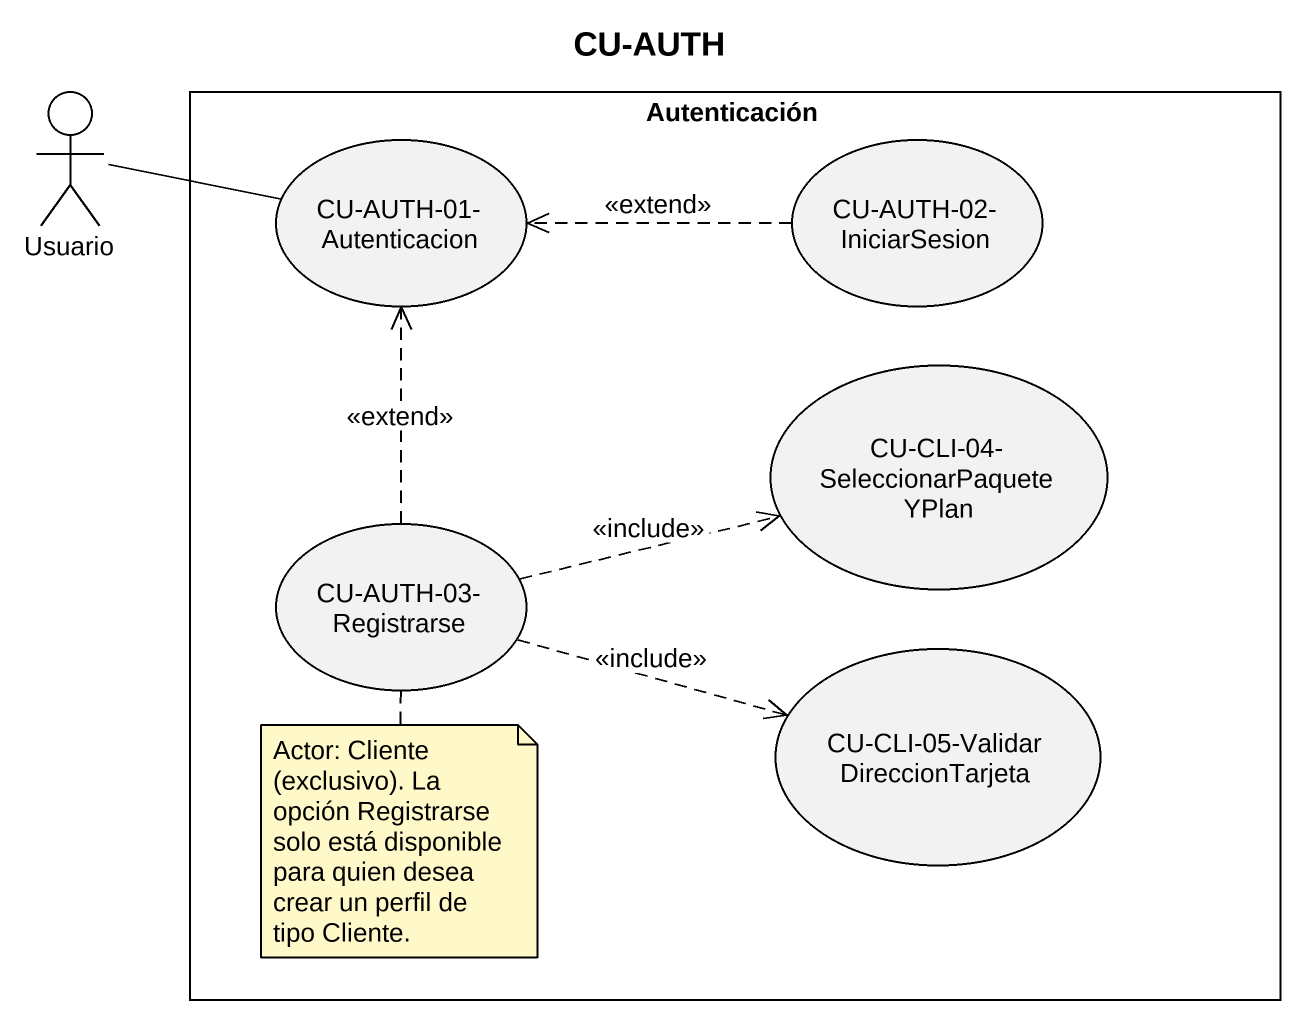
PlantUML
@startuml
title CU-AUTH
actor Usuario
rectangle Autenticación {
  usecase "CU-AUTH-01-Autenticacion" as CU_AUTH_01_Autenticacion
  usecase "CU-AUTH-02-IniciarSesion" as CU_AUTH_02_IniciarSesion
  usecase "CU-CLI-04-SeleccionarPaqueteYPlan" as CU_CLI_04
  usecase "CU-AUTH-03-Registrarse" as CU_AUTH_03_Registrarse
  usecase "CU-CLI-05-ValidarDireccionTarjeta" as CU_CLI_05
}
CU_AUTH_01_Autenticacion -left- Usuario
CU_AUTH_02_IniciarSesion .left.> CU_AUTH_01_Autenticacion : <<extend>>
CU_AUTH_03_Registrarse .up.> CU_AUTH_01_Autenticacion : <<extend>>
CU_AUTH_03_Registrarse .right.> CU_CLI_04 : <<include>>
CU_AUTH_03_Registrarse .right.> CU_CLI_05 : <<include>>
note bottom of CU_AUTH_03_Registrarse : Actor: Cliente (exclusivo). La opción Registrarse solo está disponible para quien desea crear un perfil de tipo Cliente.
@enduml
